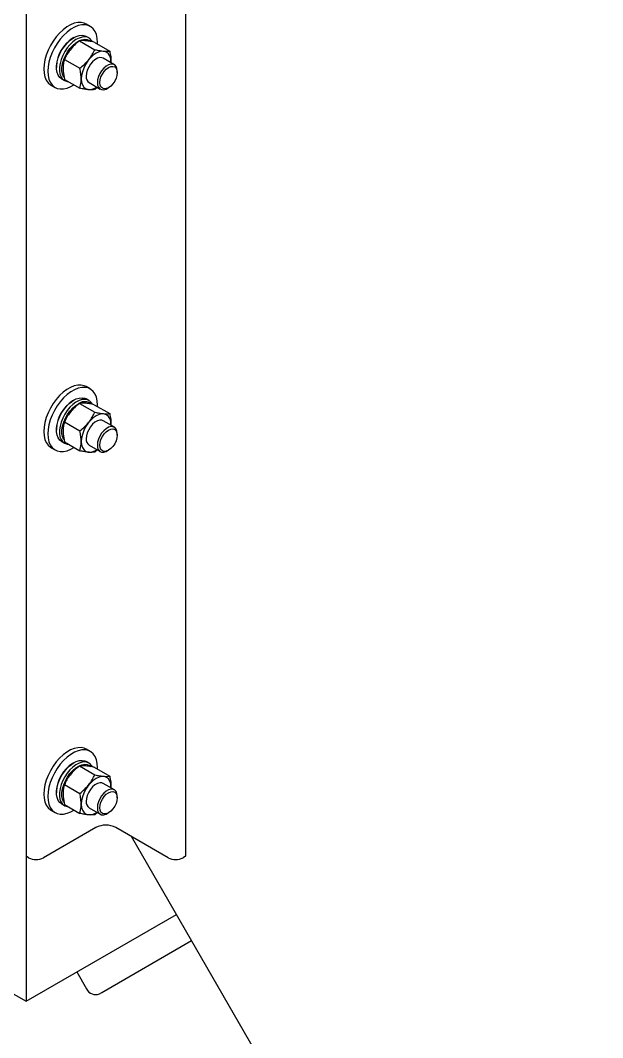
# Model space of a CAD drawing. Header units: millimetres. Extents: x 1293 to 41893, y 1011 to 26911.
# Drawn here: x 5114.4 to 5289.2, y 23094.9 to 23400.4 of the extents above; entities that cross this region are included whole.
import ezdxf

# ---------------------------------------------------------------- set-up
doc = ezdxf.new("R2010")
doc.units = ezdxf.units.MM
doc.header["$LTSCALE"] = 50

msp = doc.modelspace()

# ---------------------------------------------------------------- linework, layer by layer
at = {"color": 7, "linetype": 'Continuous', "lineweight": 25}
for p, q in [((5116.0737304, 23514.1280259), (5116.0737304, 23105.85762)), ((5163.9684297, 23514.1280259), (5163.9684297, 23149.4064633)), ((5135.3609672, 23398.6101227), (5134.1635998, 23399.3013483)), ((5130.4430614, 23395.2425818), (5130.0689449, 23395.0265387)), ((5132.0825025, 23394.2694766), (5136.701952, 23391.6027252)), ((5134.9707527, 23395.1204329), (5134.1266087, 23395.6077469)), ((5136.5727623, 23393.8682667), (5141.1919483, 23391.2016673)), ((5127.5925061, 23388.6840752), (5132.2116922, 23386.0174758)), ((5142.5877566, 23387.1060362), (5139.2387197, 23389.0393941)), ((5125.2353594, 23386.6536158), (5125.2353594, 23386.2215999)), ((5143.4646807, 23384.7358106), (5143.4646807, 23385.1678266)), ((5123.5811265, 23380.9699807), (5124.778494, 23380.2787551)), ((5126.7612073, 23382.849115), (5127.6053513, 23382.361801)), ((5127.5925061, 23382.6965622), (5132.2116922, 23380.0299628)), ((5135.0057304, 23381.706847), (5138.3547673, 23379.7734892)), ((5137.4673809, 23380.2857665), (5136.701952, 23379.6287529)), ((5140.4717485, 23379.9833542), (5140.845865, 23380.1993973)), ((5135.3609672, 23289.7380145), (5134.1635998, 23290.42924)), ((5130.4430614, 23286.3704736), (5130.0689449, 23286.1544305)), ((5134.9707527, 23286.2483246), (5134.1266087, 23286.7356386)), ((5132.0825025, 23285.3973683), (5136.701952, 23282.7306169)), ((5136.5727623, 23284.9961585), (5141.1919483, 23282.3295591)), ((5142.5877566, 23278.233928), (5139.2387197, 23280.1672858)), ((5125.2353594, 23277.7815076), (5125.2353594, 23277.3494916)), ((5127.5925061, 23279.8119669), (5132.2116922, 23277.1453676)), ((5126.7612073, 23273.9770068), (5127.6053513, 23273.4896928)), ((5143.4646807, 23275.8637023), (5143.4646807, 23276.2957183)), ((5123.5811265, 23272.0978724), (5124.778494, 23271.4066469)), ((5127.5925061, 23273.8244539), (5132.2116922, 23271.1578546)), ((5135.0057304, 23272.8347388), (5138.3547673, 23270.901381)), ((5137.4673809, 23271.4136582), (5136.701952, 23270.7566447)), ((5140.4717485, 23271.1112459), (5140.845865, 23271.327289)), ((5135.3609672, 23180.8659062), (5134.1635998, 23181.5571318)), ((5130.4430614, 23177.4983653), (5130.0689449, 23177.2823222)), ((5132.0825025, 23176.5252601), (5136.701952, 23173.8585086)), ((5134.9707527, 23177.3762164), (5134.1266087, 23177.8635304)), ((5136.5727623, 23176.1240502), (5141.1919483, 23173.4574508)), ((5127.5925061, 23170.9398587), (5132.2116922, 23168.2732593)), ((5142.5877566, 23169.3618197), (5139.2387197, 23171.2951776)), ((5125.2353594, 23168.9093993), (5125.2353594, 23168.4773834)), ((5143.4646807, 23166.9915941), (5143.4646807, 23167.4236101)), ((5126.7612073, 23165.1048985), (5127.6053513, 23164.6175845)), ((5127.5925061, 23164.9523457), (5132.2116922, 23162.2857463)), ((5123.5811265, 23163.2257642), (5124.778494, 23162.5345386)), ((5135.0057304, 23163.9626305), (5138.3547673, 23162.0292727)), ((5137.4673809, 23162.54155), (5136.701952, 23161.8845364)), ((5140.4717485, 23162.2391377), (5140.845865, 23162.4551808)), ((5137.0276613, 23158.0467825), (5121.3122131, 23148.9744473)), ((5158.729947, 23148.9744473), (5143.0144988, 23158.0467825)), ((5305.2210199, 22882.539891), (5147.7280575, 23155.3257029)), ((5116.8220851, 23148.9744473), (5116.0737304, 23149.4064633)), ((5163.9684297, 23149.4064633), (5163.220075, 23148.9744473)), ((5116.0737304, 23105.85762), (5161.2360074, 23131.9292475)), ((5138.8451803, 23108.5410663), (5165.7642219, 23124.08615)), ((5131.3213596, 23114.659889), (5134.2642616, 23109.5626331)), ((5110.086893, 23109.3137477), (5116.0737304, 23105.85762)), ((5138.0968257, 23108.1090504), (5138.8451803, 23108.5410663))]:
    msp.add_line(p, q, dxfattribs=at)
at = {"color": 7, "linetype": 'Continuous', "lineweight": 25, "flags": 128}
for points in [[(5134.1635998, 23399.3013483), (5133.5382782, 23399.5856115), (5132.6141365, 23399.7796964), (5131.6064098, 23399.7583496), (5130.537609, 23399.522048), (5129.4316093, 23399.07607), (5128.313117, 23398.4303781), (5127.2071173, 23397.5993961), (5126.1383165, 23396.6016866), (5125.1305898, 23395.4595368), (5124.206448, 23394.1984606), (5123.3865352, 23392.8466282), (5122.6891666, 23391.4342373), (5122.1299205, 23389.9928385), (5121.7212894, 23388.5546302), (5121.4724014, 23387.1517396), (5121.3888164, 23385.8155049)], [(5137.5430965, 23393.3081047), (5137.5532774, 23393.7645985), (5137.4696924, 23395.004328), (5137.2208044, 23396.1198587), (5136.8121733, 23397.0862716), (5136.2529271, 23397.8819785), (5135.5555586, 23398.4892048), (5134.7356457, 23398.894386), (5133.811504, 23399.0884709), (5132.8037773, 23399.0671241), (5131.7349764, 23398.8308224), (5130.6289768, 23398.3848445), (5129.5104845, 23397.7391526), (5128.4044848, 23396.9081705), (5127.335684, 23395.910461), (5126.3279572, 23394.7683113), (5125.4038155, 23393.5072351), (5124.5839027, 23392.1554027), (5123.8865341, 23390.7430118), (5123.327288, 23389.301613), (5122.9186568, 23387.8634047), (5122.6697689, 23386.460514), (5122.5861839, 23385.1242794)], [(5126.7612073, 23382.849115), (5126.2156868, 23383.2752427), (5125.741047, 23383.9282818), (5125.4171834, 23384.7512466), (5125.2544793, 23385.7177523), (5125.2581511, 23386.7968121), (5125.4280809, 23387.953831), (5125.7588209, 23389.1517142), (5126.2397672, 23390.352057), (5126.8555005, 23391.5163758), (5127.5862801, 23392.6073418), (5128.4086767, 23393.5899782), (5129.2963239, 23394.432781), (5130.2207633, 23395.1087296), (5131.1523568, 23395.5961527), (5132.061237, 23395.8794233), (5132.9182649, 23395.9494595), (5133.6959635, 23395.804016), (5134.1266087, 23395.6077469)], [(5135.981708, 23394.0581639), (5135.7611263, 23394.4047866), (5135.2135436, 23394.9604417), (5134.5401076, 23395.316702), (5133.762409, 23395.4621455), (5132.9053811, 23395.3921093), (5131.9965009, 23395.1088387), (5131.0649073, 23394.6214156), (5130.140468, 23393.945467), (5129.2528208, 23393.1026642), (5128.4304241, 23392.1200278), (5127.6996446, 23391.0290618), (5127.0839113, 23389.864743), (5126.602965, 23388.6644002), (5126.272225, 23387.466517), (5126.1022952, 23386.3094981), (5126.0986234, 23385.2304382), (5126.2613275, 23384.2639326), (5126.5851911, 23383.4409678), (5127.0598309, 23382.7879287), (5127.6700297, 23382.3257519), (5128.3962242, 23382.0692552), (5128.7591136, 23382.023094)], [(5127.4830235, 23383.3063157), (5127.3552701, 23383.5032019), (5127.0178772, 23384.2942146), (5126.8479241, 23385.2377609), (5126.851538, 23386.2998238), (5127.0285886, 23387.4421134), (5127.3726929, 23388.6234476), (5127.871445, 23389.8012365), (5128.5068638, 23390.9330179), (5129.2560409, 23391.9779886), (5130.0919667, 23392.8984749), (5130.9845042, 23393.6612911), (5131.9014753, 23394.2389358), (5132.8098211, 23394.6105837), (5133.6767934, 23394.7628359), (5134.471136, 23394.6902035), (5135.1642109, 23394.3953049), (5135.4980067, 23394.137278)], [(5141.5735747, 23387.691511), (5141.5788919, 23387.9458995), (5141.4932583, 23388.900476), (5141.2396484, 23389.7194983), (5140.8278081, 23390.3714916), (5140.2735644, 23390.8314004), (5139.5982165, 23391.0815505), (5138.8277177, 23391.1123288), (5137.9916777, 23390.9225527), (5137.1222251, 23390.5195149), (5136.2527725, 23389.9187041), (5135.4167325, 23389.1432091), (5134.6462337, 23388.2228316), (5133.9708858, 23387.1929414), (5133.4166421, 23386.0931165), (5133.0048018, 23384.9656225), (5132.7511919, 23383.8537885), (5132.6655583, 23382.8003416)], [(5139.2387197, 23389.0393941), (5138.8226807, 23389.1995723), (5138.183706, 23389.2179612), (5137.4830418, 23389.0129019), (5136.7614083, 23388.5963117), (5136.0607442, 23387.9924014), (5135.4217695, 23387.236268), (5134.881619, 23386.3718553), (5134.4716845, 23385.4493997), (5134.2157897, 23384.522511), (5134.1288064, 23383.6450567)], [(5143.4646807, 23385.1678266), (5143.3776973, 23385.9448521), (5143.1218026, 23386.5762909), (5142.711868, 23387.0254462), (5142.1717176, 23387.2662145), (5141.5327428, 23387.2846034), (5140.8320787, 23387.0795441), (5140.1104452, 23386.6629539), (5139.409781, 23386.0590436), (5138.7708063, 23385.3029102), (5138.2306559, 23384.4384975), (5137.8207213, 23383.5160419), (5137.5648265, 23382.5891532), (5137.4778432, 23381.7116989)], [(5121.3888164, 23385.8155049), (5121.4724014, 23384.5757754), (5121.7212894, 23383.4602447), (5122.1299205, 23382.4938318), (5122.6891666, 23381.6981249), (5123.3865352, 23381.0908986), (5123.5811265, 23380.9699807)], [(5122.5861839, 23385.1242794), (5122.6697689, 23383.8845499), (5122.9186568, 23382.7690192), (5123.327288, 23381.8026063), (5123.8865341, 23381.0068993), (5124.5839027, 23380.3996731), (5125.4038155, 23379.9944919), (5126.3279572, 23379.800407), (5127.335684, 23379.8217538), (5128.4044848, 23380.0580555), (5129.5104845, 23380.5040334), (5130.4611695, 23381.0405181)], [(5138.2261979, 23381.7116989), (5138.3154464, 23382.5460459), (5138.5771097, 23383.4265776), (5138.993356, 23384.2932873), (5139.5358186, 23385.0871101), (5140.1675297, 23385.7539483), (5140.8454393, 23386.248358), (5141.5233488, 23386.536646), (5142.15506, 23386.5991659), (5142.6975226, 23386.4316572), (5143.1137688, 23386.0455352), (5143.3754322, 23385.4671135), (5143.4646807, 23384.7358106), (5143.3754322, 23383.9014636), (5143.1137688, 23383.0209319), (5142.6975226, 23382.1542222), (5142.15506, 23381.3603994), (5141.5233488, 23380.6935612), (5140.8454393, 23380.1991515), (5140.1675297, 23379.9108635), (5139.5358186, 23379.8483436), (5138.993356, 23380.0158523), (5138.5771097, 23380.4019743), (5138.3154464, 23380.980396), (5138.2261979, 23381.7116989)], [(5132.6655583, 23382.8003416), (5132.7511919, 23381.845765), (5133.0048018, 23381.0267428), (5133.4166421, 23380.3747495), (5133.9708858, 23379.9148407), (5134.6462337, 23379.6646906), (5135.4167325, 23379.6339122), (5136.2527725, 23379.8236884), (5137.1222251, 23380.2267262), (5137.3405854, 23380.3589639)], [(5137.4778432, 23381.7116989), (5137.5648265, 23380.9346734), (5137.8207213, 23380.3032345), (5138.2306559, 23379.8540793), (5138.7708063, 23379.6133109), (5139.409781, 23379.5949221), (5140.1104452, 23379.7999814), (5140.4717485, 23379.9833542)], [(5134.1635998, 23290.42924), (5133.5382782, 23290.7135032), (5132.6141365, 23290.9075882), (5131.6064098, 23290.8862414), (5130.537609, 23290.6499397), (5129.4316093, 23290.2039617), (5128.313117, 23289.5582699), (5127.2071173, 23288.7272878), (5126.1383165, 23287.7295783), (5125.1305898, 23286.5874286), (5124.206448, 23285.3263523), (5123.3865352, 23283.9745199), (5122.6891666, 23282.5621291), (5122.1299205, 23281.1207303), (5121.7212894, 23279.6825219), (5121.4724014, 23278.2796313), (5121.3888164, 23276.9433966)], [(5137.5430965, 23284.4359964), (5137.5532774, 23284.8924903), (5137.4696924, 23286.1322197), (5137.2208044, 23287.2477505), (5136.8121733, 23288.2141633), (5136.2529271, 23289.0098703), (5135.5555586, 23289.6170966), (5134.7356457, 23290.0222777), (5133.811504, 23290.2163627), (5132.8037773, 23290.1950159), (5131.7349764, 23289.9587142), (5130.6289768, 23289.5127362), (5129.5104845, 23288.8670443), (5128.4044848, 23288.0360623), (5127.335684, 23287.0383528), (5126.3279572, 23285.8962031), (5125.4038155, 23284.6351268), (5124.5839027, 23283.2832944), (5123.8865341, 23281.8709036), (5123.327288, 23280.4295047), (5122.9186568, 23278.9912964), (5122.6697689, 23277.5884058), (5122.5861839, 23276.2521711)], [(5126.7612073, 23273.9770068), (5126.2156868, 23274.4031344), (5125.741047, 23275.0561736), (5125.4171834, 23275.8791383), (5125.2544793, 23276.845644), (5125.2581511, 23277.9247039), (5125.4280809, 23279.0817228), (5125.7588209, 23280.279606), (5126.2397672, 23281.4799488), (5126.8555005, 23282.6442675), (5127.5862801, 23283.7352336), (5128.4086767, 23284.7178699), (5129.2963239, 23285.5606728), (5130.2207633, 23286.2366214), (5131.1523568, 23286.7240445), (5132.061237, 23287.007315), (5132.9182649, 23287.0773512), (5133.6959635, 23286.9319077), (5134.1266087, 23286.7356386)], [(5135.981708, 23285.1860557), (5135.7611263, 23285.5326783), (5135.2135436, 23286.0883334), (5134.5401076, 23286.4445937), (5133.762409, 23286.5900372), (5132.9053811, 23286.520001), (5131.9965009, 23286.2367305), (5131.0649073, 23285.7493074), (5130.140468, 23285.0733588), (5129.2528208, 23284.2305559), (5128.4304241, 23283.2479196), (5127.6996446, 23282.1569535), (5127.0839113, 23280.9926348), (5126.602965, 23279.792292), (5126.272225, 23278.5944088), (5126.1022952, 23277.4373899), (5126.0986234, 23276.35833), (5126.2613275, 23275.3918243), (5126.5851911, 23274.5688596), (5127.0598309, 23273.9158204), (5127.6700297, 23273.4536437), (5128.3962242, 23273.1971469), (5128.7591136, 23273.1509858)], [(5127.4830235, 23274.4342075), (5127.3552701, 23274.6310937), (5127.0178772, 23275.4221063), (5126.8479241, 23276.3656526), (5126.851538, 23277.4277155), (5127.0285886, 23278.5700052), (5127.3726929, 23279.7513394), (5127.871445, 23280.9291282), (5128.5068638, 23282.0609097), (5129.2560409, 23283.1058804), (5130.0919667, 23284.0263667), (5130.9845042, 23284.7891828), (5131.9014753, 23285.3668276), (5132.0235039, 23285.4285034)], [(5141.5735747, 23278.8194027), (5141.5788919, 23279.0737913), (5141.4932583, 23280.0283678), (5141.2396484, 23280.84739), (5140.8278081, 23281.4993834), (5140.2735644, 23281.9592921), (5139.5982165, 23282.2094422), (5138.8277177, 23282.2402206), (5137.9916777, 23282.0504444), (5137.1222251, 23281.6474066), (5136.2527725, 23281.0465958), (5135.4167325, 23280.2711008), (5134.6462337, 23279.3507234), (5133.9708858, 23278.3208332), (5133.4166421, 23277.2210082), (5133.0048018, 23276.0935143), (5132.7511919, 23274.9816803), (5132.6655583, 23273.9282333)], [(5139.2387197, 23280.1672858), (5138.8226807, 23280.3274641), (5138.183706, 23280.3458529), (5137.4830418, 23280.1407936), (5136.7614083, 23279.7242035), (5136.0607442, 23279.1202932), (5135.4217695, 23278.3641598), (5134.881619, 23277.499747), (5134.4716845, 23276.5772914), (5134.2157897, 23275.6504028), (5134.1288064, 23274.7729485)], [(5143.4646807, 23276.2957183), (5143.3776973, 23277.0727438), (5143.1218026, 23277.7041827), (5142.711868, 23278.1533379), (5142.1717176, 23278.3941063), (5141.5327428, 23278.4124951), (5140.8320787, 23278.2074358), (5140.1104452, 23277.7908457), (5139.409781, 23277.1869354), (5138.7708063, 23276.430802), (5138.2306559, 23275.5663892), (5137.8207213, 23274.6439336), (5137.5648265, 23273.717045), (5137.4778432, 23272.8395906)], [(5138.2261979, 23272.8395906), (5138.3154464, 23273.6739376), (5138.5771097, 23274.5544693), (5138.993356, 23275.421179), (5139.5358186, 23276.2150018), (5140.1675297, 23276.88184), (5140.8454393, 23277.3762497), (5141.5233488, 23277.6645377), (5142.15506, 23277.7270577), (5142.6975226, 23277.5595489), (5143.1137688, 23277.1734269), (5143.3754322, 23276.5950052), (5143.4646807, 23275.8637023), (5143.3754322, 23275.0293554), (5143.1137688, 23274.1488236), (5142.6975226, 23273.282114), (5142.15506, 23272.4882912), (5141.5233488, 23271.8214529), (5140.8454393, 23271.3270432), (5140.1675297, 23271.0387552), (5139.5358186, 23270.9762353), (5138.993356, 23271.1437441), (5138.5771097, 23271.5298661), (5138.3154464, 23272.1082878), (5138.2261979, 23272.8395906)], [(5121.3888164, 23276.9433966), (5121.4724014, 23275.7036672), (5121.7212894, 23274.5881365), (5122.1299205, 23273.6217236), (5122.6891666, 23272.8260166), (5123.3865352, 23272.2187904), (5123.5811265, 23272.0978724)], [(5122.5861839, 23276.2521711), (5122.6697689, 23275.0124416), (5122.9186568, 23273.8969109), (5123.327288, 23272.930498), (5123.8865341, 23272.1347911), (5124.5839027, 23271.5275648), (5125.4038155, 23271.1223837), (5126.3279572, 23270.9282987), (5127.335684, 23270.9496455), (5128.4044848, 23271.1859472), (5129.5104845, 23271.6319252), (5130.4611695, 23272.1684098)], [(5132.6655583, 23273.9282333), (5132.7511919, 23272.9736568), (5133.0048018, 23272.1546346), (5133.4166421, 23271.5026412), (5133.9708858, 23271.0427325), (5134.6462337, 23270.7925824), (5135.4167325, 23270.761804), (5136.2527725, 23270.9515802), (5137.1222251, 23271.3546179), (5137.3405854, 23271.4868557)], [(5137.4778432, 23272.8395906), (5137.5648265, 23272.0625651), (5137.8207213, 23271.4311263), (5138.2306559, 23270.981971), (5138.7708063, 23270.7412027), (5139.409781, 23270.7228138), (5140.1104452, 23270.9278731), (5140.4717485, 23271.1112459)], [(5134.1635998, 23181.5571318), (5133.5382782, 23181.841395), (5132.6141365, 23182.0354799), (5131.6064098, 23182.0141331), (5130.537609, 23181.7778315), (5129.4316093, 23181.3318535), (5128.313117, 23180.6861616), (5127.2071173, 23179.8551796), (5126.1383165, 23178.8574701), (5125.1305898, 23177.7153203), (5124.206448, 23176.4542441), (5123.3865352, 23175.1024117), (5122.6891666, 23173.6900208), (5122.1299205, 23172.248622), (5121.7212894, 23170.8104137), (5121.4724014, 23169.4075231), (5121.3888164, 23168.0712884)], [(5137.5430965, 23175.5638882), (5137.5532774, 23176.020382), (5137.4696924, 23177.2601115), (5137.2208044, 23178.3756422), (5136.8121733, 23179.3420551), (5136.2529271, 23180.137762), (5135.5555586, 23180.7449883), (5134.7356457, 23181.1501695), (5133.811504, 23181.3442544), (5132.8037773, 23181.3229076), (5131.7349764, 23181.0866059), (5130.6289768, 23180.640628), (5129.5104845, 23179.9949361), (5128.4044848, 23179.163954), (5127.335684, 23178.1662445), (5126.3279572, 23177.0240948), (5125.4038155, 23175.7630186), (5124.5839027, 23174.4111862), (5123.8865341, 23172.9987953), (5123.327288, 23171.5573965), (5122.9186568, 23170.1191882), (5122.6697689, 23168.7162975), (5122.5861839, 23167.3800628)], [(5126.7612073, 23165.1048985), (5126.2156868, 23165.5310262), (5125.741047, 23166.1840653), (5125.4171834, 23167.0070301), (5125.2544793, 23167.9735357), (5125.2581511, 23169.0525956), (5125.4280809, 23170.2096145), (5125.7588209, 23171.4074977), (5126.2397672, 23172.6078405), (5126.8555005, 23173.7721593), (5127.5862801, 23174.8631253), (5128.4086767, 23175.8457617), (5129.2963239, 23176.6885645), (5130.2207633, 23177.3645131), (5131.1523568, 23177.8519362), (5132.061237, 23178.1352068), (5132.9182649, 23178.205243), (5133.6959635, 23178.0597995), (5134.1266087, 23177.8635304)], [(5135.981708, 23176.3139474), (5135.7611263, 23176.6605701), (5135.2135436, 23177.2162252), (5134.5401076, 23177.5724855), (5133.762409, 23177.717929), (5132.9053811, 23177.6478928), (5131.9965009, 23177.3646222), (5131.0649073, 23176.8771991), (5130.140468, 23176.2012505), (5129.2528208, 23175.3584477), (5128.4304241, 23174.3758113), (5127.6996446, 23173.2848453), (5127.0839113, 23172.1205265), (5126.602965, 23170.9201837), (5126.272225, 23169.7223005), (5126.1022952, 23168.5652816), (5126.0986234, 23167.4862217), (5126.2613275, 23166.5197161), (5126.5851911, 23165.6967513), (5127.0598309, 23165.0437122), (5127.6700297, 23164.5815354), (5128.3962242, 23164.3250387), (5128.7591136, 23164.2788775)], [(5127.4830235, 23165.5620992), (5127.3552701, 23165.7589854), (5127.0178772, 23166.5499981), (5126.8479241, 23167.4935443), (5126.851538, 23168.5556073), (5127.0285886, 23169.6978969), (5127.3726929, 23170.8792311), (5127.871445, 23172.05702), (5128.5068638, 23173.1888014), (5129.2560409, 23174.2337721), (5130.0919667, 23175.1542584), (5130.9845042, 23175.9170746), (5131.9014753, 23176.4947193), (5132.8098211, 23176.8663672), (5133.6767934, 23177.0186194), (5134.471136, 23176.945987), (5135.1642109, 23176.6510884), (5135.4980067, 23176.3930615)], [(5141.5735747, 23169.9472945), (5141.5788919, 23170.201683), (5141.4932583, 23171.1562595), (5141.2396484, 23171.9752817), (5140.8278081, 23172.6272751), (5140.2735644, 23173.0871839), (5139.5982165, 23173.337334), (5138.8277177, 23173.3681123), (5137.9916777, 23173.1783361), (5137.1222251, 23172.7752984), (5136.2527725, 23172.1744876), (5135.4167325, 23171.3989926), (5134.6462337, 23170.4786151), (5133.9708858, 23169.4487249), (5133.4166421, 23168.3489), (5133.0048018, 23167.221406), (5132.7511919, 23166.109572), (5132.6655583, 23165.056125)], [(5139.2387197, 23171.2951776), (5138.8226807, 23171.4553558), (5138.183706, 23171.4737447), (5137.4830418, 23171.2686854), (5136.7614083, 23170.8520952), (5136.0607442, 23170.2481849), (5135.4217695, 23169.4920515), (5134.881619, 23168.6276388), (5134.4716845, 23167.7051832), (5134.2157897, 23166.7782945), (5134.1288064, 23165.9008402)], [(5121.3888164, 23168.0712884), (5121.4724014, 23166.8315589), (5121.7212894, 23165.7160282), (5122.1299205, 23164.7496153), (5122.6891666, 23163.9539084), (5123.3865352, 23163.3466821), (5123.5811265, 23163.2257642)], [(5122.5861839, 23167.3800628), (5122.6697689, 23166.1403334), (5122.9186568, 23165.0248027), (5123.327288, 23164.0583898), (5123.8865341, 23163.2626828), (5124.5839027, 23162.6554566), (5125.4038155, 23162.2502754), (5126.3279572, 23162.0561905), (5127.335684, 23162.0775373), (5128.4044848, 23162.313839), (5129.5104845, 23162.7598169), (5130.4611695, 23163.2963016)], [(5143.4646807, 23167.4236101), (5143.3776973, 23168.2006356), (5143.1218026, 23168.8320744), (5142.711868, 23169.2812297), (5142.1717176, 23169.521998), (5141.5327428, 23169.5403869), (5140.8320787, 23169.3353276), (5140.1104452, 23168.9187374), (5139.409781, 23168.3148271), (5138.7708063, 23167.5586937), (5138.2306559, 23166.694281), (5137.8207213, 23165.7718254), (5137.5648265, 23164.8449367), (5137.4778432, 23163.9674824)], [(5138.2261979, 23163.9674824), (5138.3154464, 23164.8018294), (5138.5771097, 23165.6823611), (5138.993356, 23166.5490708), (5139.5358186, 23167.3428936), (5140.1675297, 23168.0097318), (5140.8454393, 23168.5041415), (5141.5233488, 23168.7924295), (5142.15506, 23168.8549494), (5142.6975226, 23168.6874407), (5143.1137688, 23168.3013187), (5143.3754322, 23167.722897), (5143.4646807, 23166.9915941), (5143.3754322, 23166.1572471), (5143.1137688, 23165.2767154), (5142.6975226, 23164.4100057), (5142.15506, 23163.6161829), (5141.5233488, 23162.9493447), (5140.8454393, 23162.454935), (5140.1675297, 23162.166647), (5139.5358186, 23162.1041271), (5138.993356, 23162.2716358), (5138.5771097, 23162.6577578), (5138.3154464, 23163.2361795), (5138.2261979, 23163.9674824)], [(5132.6655583, 23165.056125), (5132.7511919, 23164.1015485), (5133.0048018, 23163.2825263), (5133.4166421, 23162.630533), (5133.9708858, 23162.1706242), (5134.6462337, 23161.9204741), (5135.4167325, 23161.8896957), (5136.2527725, 23162.0794719), (5137.1222251, 23162.4825097), (5137.3405854, 23162.6147474)], [(5137.4778432, 23163.9674824), (5137.5648265, 23163.1904568), (5137.8207213, 23162.559018), (5138.2306559, 23162.1098628), (5138.7708063, 23161.8690944), (5139.409781, 23161.8507056), (5140.1104452, 23162.0557649), (5140.4717485, 23162.2391377)]]:
    msp.add_lwpolyline(points, dxfattribs=at)
at = {"color": 7, "linetype": 'Continuous', "lineweight": 25}
for centre, radius, start, end in [((5135.6442919, 23386.2263132), 10.4176995, 122.356136009, 177.649240523), ((5136.167385, 23383.399909), 2.0532657, 173.142866772, 235.544952834), ((5135.6442919, 23277.354205), 10.4176995, 122.356136009, 177.649240523), ((5133.6600463, 23282.967193), 2.9425831, 51.346592468, 121.535984832), ((5136.167385, 23274.5278007), 2.0532657, 173.142866773, 235.544952834), ((5135.6442919, 23168.4820967), 10.4176995, 122.356136009, 177.649240523), ((5136.167385, 23165.6556925), 2.0532657, 173.142866772, 235.544952834), ((5140.0210801, 23152.2695055), 6.5067261, 62.609672237, 117.390327763), ((5119.0671491, 23153.307405), 4.8800446, 242.609672237, 297.390327763), ((5160.975011, 23153.307405), 4.8800446, 242.609672237, 297.390327763), ((5136.9223718, 23110.7917702), 2.9285368, 204.816299181, 293.643070815)]:
    msp.add_arc(centre, radius, start, end, dxfattribs=at)
for points, knots in [([(5132.0825025, 23394.2694766), (5131.5769679, 23393.8515652), (5130.5549356, 23393.0066793), (5129.3019728, 23391.6040328), (5128.3118586, 23390.1433512), (5127.8337504, 23389.1734626), (5127.5925061, 23388.6840752)], [0, 0, 0, 0, 0.2646061211, 0.5349506065, 0.7653448938, 1, 1, 1, 1]), ([(5136.5727623, 23393.8682667), (5136.0671921, 23393.9699577), (5135.045089, 23394.1755447), (5133.792043, 23394.3292999), (5132.8018761, 23394.3564164), (5132.323754, 23394.298633), (5132.0825025, 23394.2694766)], [0, 0, 0, 0, 0.2646176718, 0.5349733347, 0.7653562273, 1, 1, 1, 1]), ([(5132.2116922, 23386.0174758), (5132.7172623, 23386.4353903), (5133.7393654, 23387.2802814), (5134.9924114, 23388.6829039), (5135.9825784, 23390.1435334), (5136.4607005, 23391.1133658), (5136.701952, 23391.6027252)], [0, 0, 0, 0, 0.2646176718, 0.5349733347, 0.7653562273, 1, 1, 1, 1]), ([(5136.701952, 23391.6027252), (5137.2074865, 23391.5010484), (5138.2295189, 23391.2954899), (5139.4824817, 23391.1417763), (5140.4725959, 23391.114696), (5140.950704, 23391.1725004), (5141.1919483, 23391.2016673)], [0, 0, 0, 0, 0.2646061211, 0.5349506065, 0.7653448938, 1, 1, 1, 1]), ([(5141.1919483, 23391.2016673), (5141.2503905, 23390.9178197), (5141.4228415, 23390.080243), (5141.5971775, 23388.8776014), (5141.5729979, 23388.0385316), (5141.5631708, 23387.697517)], [0, 0, 0, 0, 0.2332910239, 0.6883942327, 1, 1, 1, 1]), ([(5127.5925061, 23388.6840752), (5127.5334292, 23388.4680331), (5127.359105, 23387.8305369), (5127.1824856, 23386.6615523), (5127.1775481, 23384.8868016), (5127.4387557, 23383.5080909), (5127.5925061, 23382.6965622)], [0, 0, 0, 0, 0.1280647744, 0.377893031, 0.6338190398, 1, 1, 1, 1]), ([(5132.2116922, 23380.0299628), (5132.3654544, 23380.66397), (5132.6239893, 23381.7299864), (5132.6227635, 23383.5077033), (5132.448047, 23384.8802363), (5132.2707676, 23385.7332298), (5132.2116922, 23386.0174758)], [0, 0, 0, 0, 0.3661794341, 0.6156922034, 0.8719357593, 1, 1, 1, 1]), ([(5136.701952, 23379.6287529), (5136.4280551, 23379.5967081), (5135.8743213, 23379.5319236), (5134.7925964, 23379.5867836), (5133.5509268, 23379.7590838), (5132.6608222, 23379.93912), (5132.2116922, 23380.0299628)], [0, 0, 0, 0, 0.26460612106, 0.53495060651, 0.76534489377, 1, 1, 1, 1]), ([(5132.0825025, 23285.3973683), (5131.5769679, 23284.9794569), (5130.5549356, 23284.1345711), (5129.3019728, 23282.7319245), (5128.3118586, 23281.271243), (5127.8337504, 23280.3013544), (5127.5925061, 23279.8119669)], [0, 0, 0, 0, 0.2646061211, 0.5349506065, 0.7653448938, 1, 1, 1, 1]), ([(5136.5727623, 23284.9961585), (5136.0671921, 23285.0978494), (5135.045089, 23285.3034364), (5133.792043, 23285.4571916), (5132.8018761, 23285.4843082), (5132.323754, 23285.4265248), (5132.0825025, 23285.3973683)], [0, 0, 0, 0, 0.2646176718, 0.5349733347, 0.7653562273, 1, 1, 1, 1]), ([(5132.2116922, 23277.1453676), (5132.7172623, 23277.5632821), (5133.7393654, 23278.4081731), (5134.9924114, 23279.8107956), (5135.9825784, 23281.2714252), (5136.4607005, 23282.2412576), (5136.701952, 23282.7306169)], [0, 0, 0, 0, 0.2646176718, 0.5349733347, 0.7653562273, 1, 1, 1, 1]), ([(5136.701952, 23282.7306169), (5137.2074865, 23282.6289402), (5138.2295189, 23282.4233817), (5139.4824817, 23282.2696681), (5140.4725959, 23282.2425877), (5140.950704, 23282.3003921), (5141.1919483, 23282.3295591)], [0, 0, 0, 0, 0.2646061211, 0.5349506065, 0.7653448938, 1, 1, 1, 1]), ([(5141.1919483, 23282.3295591), (5141.2503905, 23282.0457114), (5141.4228415, 23281.2081348), (5141.5971775, 23280.0054931), (5141.5729979, 23279.1664234), (5141.5631708, 23278.8254088)], [0, 0, 0, 0, 0.2332910239, 0.6883942327, 1, 1, 1, 1]), ([(5127.5925061, 23279.8119669), (5127.5334292, 23279.5959248), (5127.359105, 23278.9584286), (5127.1824856, 23277.789444), (5127.1775481, 23276.0146934), (5127.4387557, 23274.6359826), (5127.5925061, 23273.8244539)], [0, 0, 0, 0, 0.1280647744, 0.377893031, 0.6338190398, 1, 1, 1, 1]), ([(5132.2116922, 23271.1578546), (5132.3654544, 23271.7918618), (5132.6239893, 23272.8578782), (5132.6227635, 23274.635595), (5132.448047, 23276.0081281), (5132.2707676, 23276.8611216), (5132.2116922, 23277.1453676)], [0, 0, 0, 0, 0.3661794341, 0.6156922034, 0.8719357593, 1, 1, 1, 1]), ([(5136.701952, 23270.7566447), (5136.4280551, 23270.7245999), (5135.8743213, 23270.6598153), (5134.7925964, 23270.7146754), (5133.5509268, 23270.8869756), (5132.6608222, 23271.0670117), (5132.2116922, 23271.1578546)], [0, 0, 0, 0, 0.2646061211, 0.5349506065, 0.7653448938, 1, 1, 1, 1]), ([(5132.0825025, 23176.5252601), (5131.5769679, 23176.1073487), (5130.5549356, 23175.2624628), (5129.3019728, 23173.8598163), (5128.3118586, 23172.3991347), (5127.8337504, 23171.4292461), (5127.5925061, 23170.9398587)], [0, 0, 0, 0, 0.2646061211, 0.5349506065, 0.7653448938, 1, 1, 1, 1]), ([(5136.5727623, 23176.1240502), (5136.0671921, 23176.2257412), (5135.045089, 23176.4313282), (5133.792043, 23176.5850834), (5132.8018761, 23176.6121999), (5132.323754, 23176.5544165), (5132.0825025, 23176.5252601)], [0, 0, 0, 0, 0.2646176718, 0.5349733347, 0.7653562273, 1, 1, 1, 1]), ([(5132.2116922, 23168.2732593), (5132.7172623, 23168.6911738), (5133.7393654, 23169.5360649), (5134.9924114, 23170.9386874), (5135.9825784, 23172.3993169), (5136.4607005, 23173.3691493), (5136.701952, 23173.8585086)], [0, 0, 0, 0, 0.2646176718, 0.5349733347, 0.7653562273, 1, 1, 1, 1]), ([(5136.701952, 23173.8585086), (5137.2074865, 23173.7568319), (5138.2295189, 23173.5512734), (5139.4824817, 23173.3975598), (5140.4725959, 23173.3704795), (5140.950704, 23173.4282839), (5141.1919483, 23173.4574508)], [0, 0, 0, 0, 0.2646061211, 0.5349506065, 0.7653448938, 1, 1, 1, 1]), ([(5141.1919483, 23173.4574508), (5141.2503905, 23173.1736032), (5141.4228415, 23172.3360265), (5141.5971775, 23171.1333849), (5141.5729979, 23170.2943151), (5141.5631708, 23169.9533005)], [0, 0, 0, 0, 0.23329102392, 0.68839423275, 1, 1, 1, 1]), ([(5127.5925061, 23170.9398587), (5127.5334292, 23170.7238166), (5127.359105, 23170.0863204), (5127.1824856, 23168.9173358), (5127.1775481, 23167.1425851), (5127.4387557, 23165.7638743), (5127.5925061, 23164.9523457)], [0, 0, 0, 0, 0.1280647744, 0.377893031, 0.6338190398, 1, 1, 1, 1]), ([(5132.2116922, 23162.2857463), (5132.3654544, 23162.9197535), (5132.6239893, 23163.9857699), (5132.6227635, 23165.7634868), (5132.448047, 23167.1360198), (5132.2707676, 23167.9890133), (5132.2116922, 23168.2732593)], [0, 0, 0, 0, 0.3661794341, 0.6156922034, 0.8719357593, 1, 1, 1, 1]), ([(5136.701952, 23161.8845364), (5136.4280551, 23161.8524916), (5135.8743213, 23161.7877071), (5134.7925964, 23161.8425671), (5133.5509268, 23162.0148673), (5132.6608222, 23162.1949035), (5132.2116922, 23162.2857463)], [0, 0, 0, 0, 0.2646061211, 0.5349506065, 0.7653448938, 1, 1, 1, 1])]:
    msp.add_open_spline(points, degree=3, knots=knots, dxfattribs=at)

doc.saveas('drawing.dxf')
